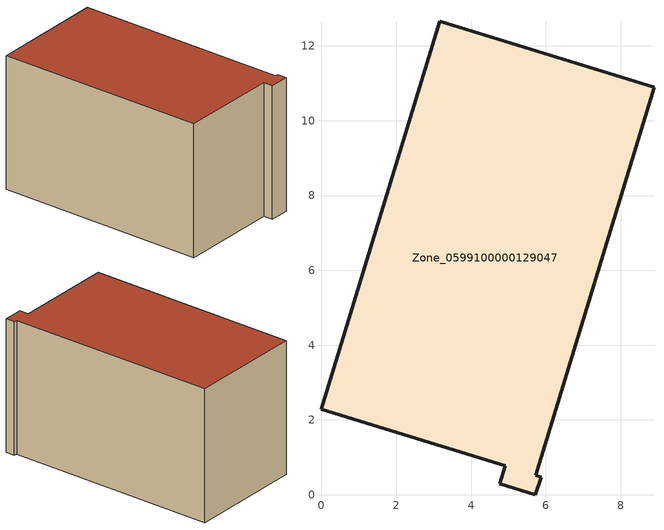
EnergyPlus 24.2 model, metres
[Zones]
Zone_0599100000129047
 floor ground (C_G): 5.73,0.52 5.88,0.47 5.72,0 4.76,0.3 4.91,0.77 0,2.28 3.16,12.66 8.89,10.9 z0
 wall outside (C_F): 5.88,0.47 5.73,0.52 8.89,10.9 3.16,12.66 0,2.28 4.91,0.77 4.76,0.3 5.72,0 5.88,0.47 z0:6.86
 roof outside (C_R): 5.73,0.52 8.89,10.9 3.16,12.66 0,2.28 4.91,0.77 4.76,0.3 5.72,0 5.88,0.47 z6.86
[BUILDING]
Pand.0599100000129047: North Axis=0; Terrain=City; Loads Convergence Tolerance Value=0.04; Temperature Convergence Tolerance Value=0.4; Solar Distribution=FullExterior; Maximum Number of Warmup Days=25; Minimum Number of Warmup Days=1
[Site:Location]
Rotterdam.The.Hague.AP_ZH_NLD Design_Conditions: Latitude=51.96; Longitude=4.45; Time Zone=1; Elevation=-4.5
[SITE:GROUNDTEMPERATURE:BUILDINGSURFACE]
18, 18, 18, 18, 18, 18, 18, 18, 18, 18, 18, 18
[MATERIAL] Thermal Absorptance=0.9; Solar Absorptance=0.7; Visible Absorptance=0.7
Name | Roughness | Thickness | Conductivity | Density | Specific Heat
G.TI.1975-1991 | MediumSmooth | 0.15 | 0.288461 | 540 | 1210
F.TI.1975-1991 | Rough | 0.3 | 0.230769 | 1920 | 840
R.TI.1975-1991 | MediumRough | 0.2 | 0.153846 | 1500 | 1000
[CONSTRUCTION]
C_G: G.TI.1975-1991
C_F: F.TI.1975-1991
C_R: R.TI.1975-1991
[ZONE]
Zone_0599100000129047: Type=1; Multiplier=1; Ceiling Height=Autocalculate; Volume=Autocalculate; Floor Area=autocalculate; Part of Total Floor Area=Yes
[ZONEINFILTRATION:DESIGNFLOWRATE]
Infil_Zone_0599100000129047: Zone or ZoneList or Space or SpaceList=Zone_0599100000129047; Schedule=AlwaysOn; Design Flow Rate Calculation Method=Flow/Area; Flow Rate per Floor Area=0.003; Constant Term Coefficient=1; Temperature Term Coefficient=0; Velocity Term Coefficient=0; Velocity Squared Term Coefficient=0
[HVACTEMPLATE:ZONE:IDEALLOADSAIRSYSTEM]
Zone_0599100000129047: Maximum Heating Supply Air Temperature=50; Minimum Cooling Supply Air Temperature=13; Maximum Heating Supply Air Humidity Ratio=0.0156; Minimum Cooling Supply Air Humidity Ratio=0.0077; Heating Limit=NoLimit; Cooling Limit=NoLimit; Dehumidification Control Type=ConstantSensibleHeatRatio; Cooling Sensible Heat Ratio=0.7; Dehumidification Setpoint=60; Humidification Control Type=None; Humidification Setpoint=30; Outdoor Air Method=None; Outdoor Air Flow Rate per Person=0.00944; Outdoor Air Flow Rate per Zone Floor Area=0; Outdoor Air Flow Rate per Zone=0; Demand Controlled Ventilation Type=None; Outdoor Air Economizer Type=NoEconomizer; Heat Recovery Type=None; Sensible Heat Recovery Effectiveness=0.7; Latent Heat Recovery Effectiveness=0.65
[ZONECONTROL:THERMOSTAT]
ThermostatControl_Zone_0599100000129047: Zone or ZoneList=Zone_0599100000129047; Control Type Schedule=DualSetpointControlType; Control 1=Thermostat_Zone_0599100000129047; Temperature Difference Between Cutout And Setpoint=0
[THERMOSTATSETPOINT:DUALSETPOINT]
Thermostat_Zone_0599100000129047: Heating Setpoint Temperature Schedule=HeatingSetpoint_Zone_0599100000129047; Cooling Setpoint Temperature Schedule=CoolingSetpoint_Zone_0599100000129047
[SCHEDULE:COMPACT]
HeatingSetpoint_Zone_0599100000129047: Through: 12/31, For: AllDays, Until: 24:00, 21
CoolingSetpoint_Zone_0599100000129047: Through: 12/31, For: AllDays, Until: 24:00, 24
DualSetpointControlType: Through: 12/31, For: AllDays, Until: 24:00, 4
AlwaysOn: Through: 12/31, For: AllDays, Until: 24:00, 1
